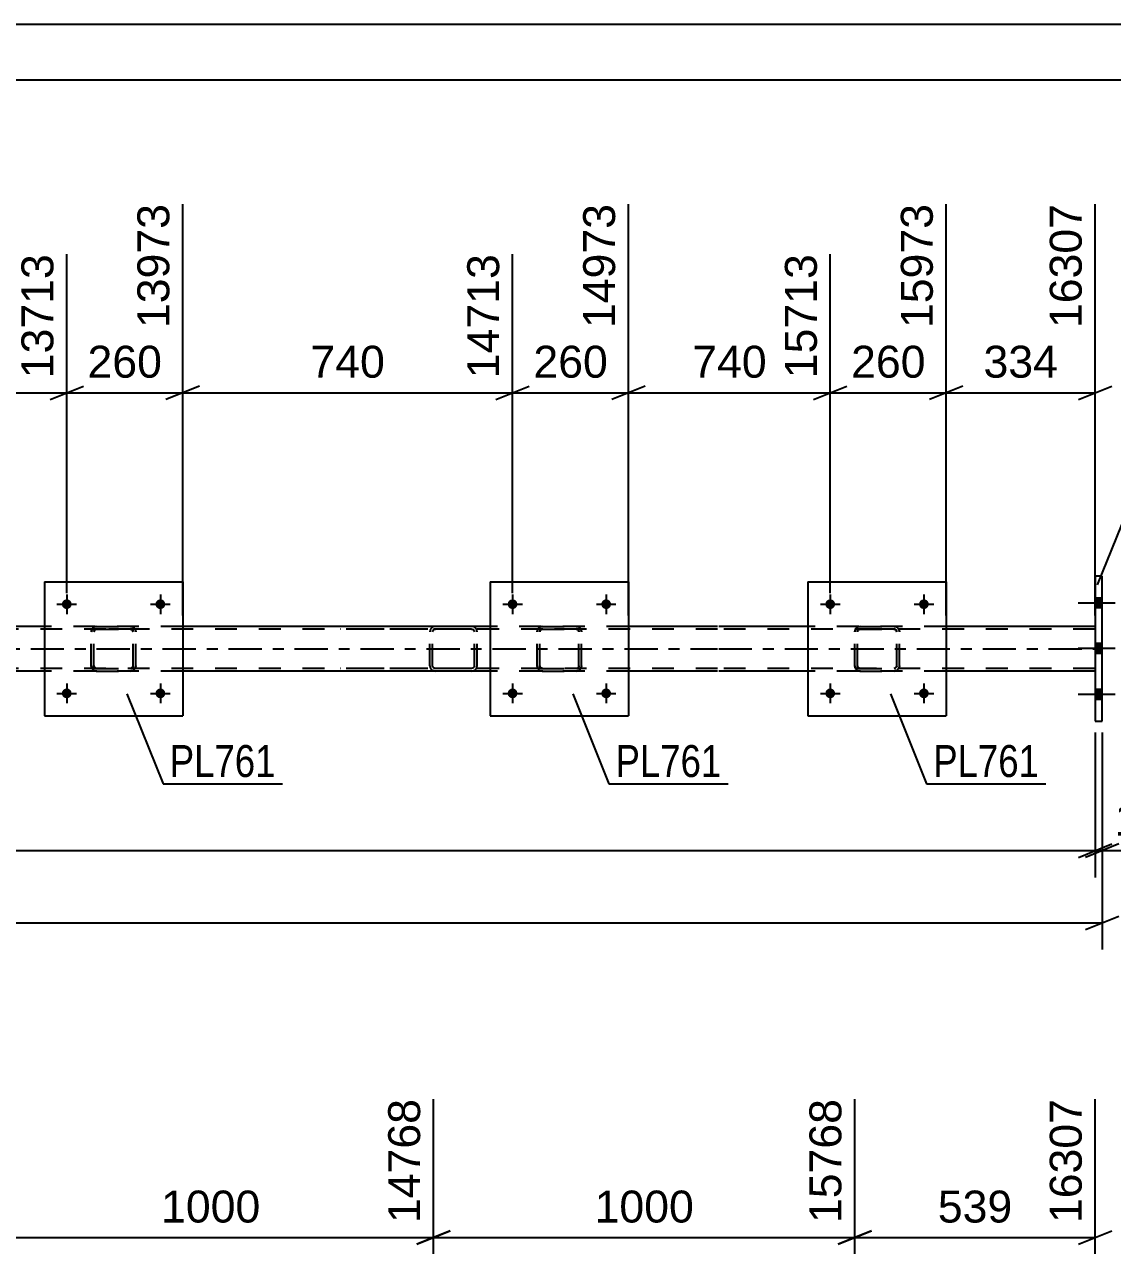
# Model space of a CAD drawing. Header units: millimetres. Extents: x 0 to 841, y 0 to 594.
# Drawn here: x 645.8 to 743.4, y 484.5 to 594 of the extents above; entities that cross this region are included whole.
import ezdxf

# ---------------------------------------------------------------- set-up
doc = ezdxf.new("R2010")
doc.units = ezdxf.units.MM
doc.linetypes.add('DXK_LINE_DOT2', pattern=[3.9198, 1.9599, -1.9599])
doc.linetypes.add('DXK_LINE_DOT3', pattern=[5.9187, 2.979, -0.9799, 0.9799, -0.9799])
doc.styles.add('Arial', font='ARIAL.TTF', dxfattribs={"height": 0.2})
doc.styles.add('Arial Narrow', font='ARIALN.TTF', dxfattribs={"height": 0.2})

# ---------------------------------------------------------------- blocks, each defined once
blk = doc.blocks.new('Unknown-318895945-1113')
at = {"color": 5, "linetype": 'Continuous'}
for p, q in [((841, 594), (0, 594)), ((836, 589), (5, 589))]:
    blk.add_line(p, q, dxfattribs=at)
blk = doc.blocks.new('Part-318895945-5121 - 5050')
at = {"color": 7, "linetype": 'DXK_LINE_DOT2'}
for p, q in [((691.81, 539.51), (691.85, 539.7)), ((691.85, 539.7), (691.81, 539.51)), ((691.81, 536.47), (691.81, 539.51)), ((692.07, 539.61), (692.05, 539.51)), ((692.05, 539.51), (692.07, 539.6)), ((692.05, 536.47), (692.05, 539.51)), ((692.07, 539.6), (692.12, 539.68)), ((692.12, 539.68), (692.07, 539.61)), ((692.11, 539.96), (692.29, 539.99)), ((692.29, 539.99), (692.11, 539.96)), ((692.2, 539.74), (692.12, 539.68)), ((692.12, 539.68), (692.2, 539.73)), ((692.2, 539.73), (692.29, 539.75)), ((692.29, 539.75), (692.2, 539.74)), ((692.29, 539.99), (695.33, 539.99)), ((692.29, 539.99), (692.29, 539.99)), ((692.29, 539.99), (695.33, 539.99)), ((692.29, 539.75), (695.33, 539.75)), ((692.29, 539.75), (692.29, 539.75)), ((695.33, 539.75), (692.29, 539.75)), ((695.33, 539.99), (695.33, 539.99)), ((695.33, 539.99), (695.52, 539.96)), ((695.52, 539.96), (695.33, 539.99)), ((695.33, 539.75), (695.33, 539.75)), ((695.33, 539.75), (695.43, 539.73)), ((695.43, 539.74), (695.33, 539.75)), ((695.5, 539.68), (695.43, 539.74)), ((695.43, 539.73), (695.5, 539.68)), ((695.5, 539.68), (695.56, 539.6)), ((695.56, 539.61), (695.5, 539.68)), ((695.57, 539.51), (695.56, 539.61)), ((695.56, 539.6), (695.57, 539.51)), ((695.57, 536.47), (695.57, 539.51)), ((695.78, 539.7), (695.81, 539.51)), ((695.81, 539.51), (695.78, 539.7)), ((695.81, 536.47), (695.81, 539.51)), ((691.85, 536.29), (691.81, 536.47)), ((691.81, 536.47), (691.85, 536.29)), ((692.07, 536.38), (692.05, 536.47)), ((692.05, 536.47), (692.07, 536.38)), ((692.12, 536.3), (692.07, 536.38)), ((692.07, 536.38), (692.12, 536.3)), ((692.29, 535.99), (692.11, 536.03)), ((692.11, 536.03), (692.29, 535.99)), ((692.2, 536.25), (692.12, 536.3)), ((692.12, 536.3), (692.2, 536.25)), ((692.29, 536.23), (692.2, 536.25)), ((692.2, 536.25), (692.29, 536.23)), ((692.29, 536.23), (695.33, 536.23)), ((692.29, 536.23), (692.29, 536.23)), ((692.29, 536.23), (695.33, 536.23)), ((692.29, 535.99), (695.33, 535.99)), ((692.29, 535.99), (692.29, 535.99)), ((692.29, 535.99), (695.33, 535.99)), ((695.43, 536.25), (695.33, 536.23)), ((695.33, 536.23), (695.43, 536.25)), ((695.33, 536.23), (695.33, 536.23)), ((695.52, 536.03), (695.33, 535.99)), ((695.33, 535.99), (695.52, 536.03)), ((695.33, 535.99), (695.33, 535.99)), ((695.5, 536.3), (695.43, 536.25)), ((695.43, 536.25), (695.5, 536.3)), ((695.56, 536.38), (695.5, 536.3)), ((695.5, 536.3), (695.56, 536.38)), ((695.57, 536.47), (695.56, 536.38)), ((695.56, 536.38), (695.57, 536.47)), ((695.81, 536.47), (695.78, 536.29)), ((695.78, 536.29), (695.81, 536.47))]:
    blk.add_line(p, q, dxfattribs=at)
at = {"color": 7, "linetype": 'DXK_LINE_DOT3'}
blk.add_line((693.81, 537.99), (693.81, 537.99), dxfattribs=at)
at = {"color": 7, "linetype": 'DXK_LINE_DOT2'}
for centre, start, end in [((692.29, 539.51), 112.5, 157.5), ((692.29, 539.51), 112.5, 157.5), ((695.33, 539.51), 22.5, 67.5), ((695.33, 539.51), 22.5, 67.5), ((692.29, 536.47), 202.5, 247.5), ((692.29, 536.47), 202.5, 247.5), ((695.33, 536.47), 292.5, 337.5), ((695.33, 536.47), 292.5, 337.5)]:
    blk.add_arc(centre, 0.48, start, end, dxfattribs=at)
blk = doc.blocks.new('Bolt-318895945-5133 - 5050')
at = {"linetype": 'Continuous'}
for points in [[(690.05, 541.99, -1), (689.17, 541.99, -1)], [(698.45, 541.99, -1), (697.57, 541.99, -1)]]:
    blk.add_hatch(color=1, dxfattribs=at).paths.add_polyline_path(points)
at = {"color": 1, "linetype": 'Continuous'}
for p, q in [((689.61, 542.87), (689.61, 541.11)), ((698.01, 542.87), (698.01, 541.11)), ((688.73, 541.99), (690.49, 541.99)), ((697.13, 541.99), (698.89, 541.99))]:
    blk.add_line(p, q, dxfattribs=at)
blk = doc.blocks.new('Bolt-318895945-5089 - 5050')
at = {"linetype": 'Continuous'}
for points in [[(742.51, 541.65), (742.51, 542.53), (741.87, 542.53), (741.87, 541.65)], [(742.51, 541.65), (742.51, 542.53), (741.87, 542.53), (741.87, 541.65)], [(742.51, 541.65), (742.51, 542.53), (741.87, 542.53), (741.87, 541.65)], [(742.51, 537.57), (742.51, 538.45), (741.87, 538.45), (741.87, 537.57)], [(742.51, 537.57), (742.51, 538.45), (741.87, 538.45), (741.87, 537.57)], [(742.51, 533.45), (742.51, 534.33), (741.87, 534.33), (741.87, 533.45)], [(742.51, 533.45), (742.51, 534.33), (741.87, 534.33), (741.87, 533.45)], [(742.51, 533.45), (742.51, 534.33), (741.87, 534.33), (741.87, 533.45)]]:
    blk.add_hatch(color=1, dxfattribs=at).paths.add_polyline_path(points)
at = {"color": 1, "linetype": 'Continuous'}
for p, q in [((742.51, 542.53), (741.87, 542.53)), ((742.51, 542.53), (741.87, 542.53)), ((742.51, 542.53), (741.87, 542.53)), ((743.67, 542.09), (740.35, 542.09)), ((743.67, 542.09), (740.35, 542.09)), ((743.67, 542.09), (740.35, 542.09)), ((742.51, 541.65), (741.87, 541.65)), ((742.51, 541.65), (741.87, 541.65)), ((742.51, 541.65), (741.87, 541.65)), ((743.67, 538.01), (740.35, 538.01)), ((743.67, 538.01), (740.35, 538.01)), ((742.51, 538.45), (741.87, 538.45)), ((742.51, 538.45), (741.87, 538.45)), ((742.51, 537.57), (741.87, 537.57)), ((742.51, 537.57), (741.87, 537.57)), ((743.67, 533.89), (740.35, 533.89)), ((743.67, 533.89), (740.35, 533.89)), ((743.67, 533.89), (740.35, 533.89)), ((742.51, 534.33), (741.87, 534.33)), ((742.51, 534.33), (741.87, 534.33)), ((742.51, 534.33), (741.87, 534.33)), ((742.51, 533.45), (741.87, 533.45)), ((742.51, 533.45), (741.87, 533.45)), ((742.51, 533.45), (741.87, 533.45))]:
    blk.add_line(p, q, dxfattribs=at)
blk = doc.blocks.new('Part-318895945-5135 - 5050')
at = {"color": 7, "linetype": 'DXK_LINE_DOT2'}
for p, q in [((651.82, 539.51), (651.86, 539.7)), ((651.86, 539.7), (651.82, 539.51)), ((651.82, 536.47), (651.82, 539.51)), ((652.08, 539.61), (652.06, 539.51)), ((652.06, 539.51), (652.08, 539.6)), ((652.06, 536.47), (652.06, 539.51)), ((652.08, 539.6), (652.13, 539.68)), ((652.13, 539.68), (652.08, 539.61)), ((652.12, 539.96), (652.3, 539.99)), ((652.3, 539.99), (652.12, 539.96)), ((652.21, 539.74), (652.13, 539.68)), ((652.13, 539.68), (652.21, 539.73)), ((652.21, 539.73), (652.3, 539.75)), ((652.3, 539.75), (652.21, 539.74)), ((652.3, 539.99), (655.34, 539.99)), ((652.3, 539.99), (652.3, 539.99)), ((652.3, 539.99), (655.34, 539.99)), ((652.3, 539.75), (655.34, 539.75)), ((652.3, 539.75), (652.3, 539.75)), ((655.34, 539.75), (652.3, 539.75)), ((655.34, 539.99), (655.34, 539.99)), ((655.34, 539.99), (655.52, 539.96)), ((655.52, 539.96), (655.34, 539.99)), ((655.34, 539.75), (655.34, 539.75)), ((655.34, 539.75), (655.43, 539.73)), ((655.43, 539.74), (655.34, 539.75)), ((655.51, 539.68), (655.43, 539.74)), ((655.43, 539.73), (655.51, 539.68)), ((655.51, 539.68), (655.56, 539.6)), ((655.56, 539.61), (655.51, 539.68)), ((655.58, 539.51), (655.56, 539.61)), ((655.56, 539.6), (655.58, 539.51)), ((655.58, 536.47), (655.58, 539.51)), ((655.78, 539.7), (655.82, 539.51)), ((655.82, 539.51), (655.78, 539.7)), ((655.82, 536.47), (655.82, 539.51)), ((651.86, 536.29), (651.82, 536.47)), ((651.82, 536.47), (651.86, 536.29)), ((652.08, 536.38), (652.06, 536.47)), ((652.06, 536.47), (652.08, 536.38)), ((652.13, 536.3), (652.08, 536.38)), ((652.08, 536.38), (652.13, 536.3)), ((652.3, 535.99), (652.12, 536.03)), ((652.12, 536.03), (652.3, 535.99)), ((652.21, 536.25), (652.13, 536.3)), ((652.13, 536.3), (652.21, 536.25)), ((652.3, 536.23), (652.21, 536.25)), ((652.21, 536.25), (652.3, 536.23)), ((652.3, 536.23), (655.34, 536.23)), ((652.3, 536.23), (652.3, 536.23)), ((652.3, 536.23), (655.34, 536.23)), ((652.3, 535.99), (655.34, 535.99)), ((652.3, 535.99), (652.3, 535.99)), ((652.3, 535.99), (655.34, 535.99)), ((655.43, 536.25), (655.34, 536.23)), ((655.34, 536.23), (655.43, 536.25)), ((655.34, 536.23), (655.34, 536.23)), ((655.52, 536.03), (655.34, 535.99)), ((655.34, 535.99), (655.52, 536.03)), ((655.34, 535.99), (655.34, 535.99)), ((655.51, 536.3), (655.43, 536.25)), ((655.43, 536.25), (655.51, 536.3)), ((655.56, 536.38), (655.51, 536.3)), ((655.51, 536.3), (655.56, 536.38)), ((655.58, 536.47), (655.56, 536.38)), ((655.56, 536.38), (655.58, 536.47)), ((655.82, 536.47), (655.78, 536.29)), ((655.78, 536.29), (655.82, 536.47))]:
    blk.add_line(p, q, dxfattribs=at)
at = {"color": 7, "linetype": 'DXK_LINE_DOT3'}
blk.add_line((653.82, 537.99), (653.82, 537.99), dxfattribs=at)
at = {"color": 7, "linetype": 'DXK_LINE_DOT2'}
for centre, start, end in [((652.3, 539.51), 112.5, 157.5), ((652.3, 539.51), 112.5, 157.5), ((655.34, 539.51), 22.5, 67.5), ((655.34, 539.51), 22.5, 67.5), ((652.3, 536.47), 202.5, 247.5), ((652.3, 536.47), 202.5, 247.5), ((655.34, 536.47), 292.5, 337.5), ((655.34, 536.47), 292.5, 337.5)]:
    blk.add_arc(centre, 0.48, start, end, dxfattribs=at)
blk = doc.blocks.new('Bolt-318895945-5128 - 5050')
at = {"linetype": 'Continuous'}
for points in [[(650.06, 533.99, -1), (649.18, 533.99, -1)], [(658.46, 533.99, -1), (657.58, 533.99, -1)]]:
    blk.add_hatch(color=1, dxfattribs=at).paths.add_polyline_path(points)
at = {"color": 1, "linetype": 'Continuous'}
for p, q in [((649.62, 534.87), (649.62, 533.11)), ((658.02, 534.87), (658.02, 533.11)), ((648.74, 533.99), (650.5, 533.99)), ((657.14, 533.99), (658.9, 533.99))]:
    blk.add_line(p, q, dxfattribs=at)
blk = doc.blocks.new('Bolt-318895945-5109 - 5050')
at = {"linetype": 'Continuous'}
for points in [[(650.06, 541.99, -1), (649.18, 541.99, -1)], [(658.46, 541.99, -1), (657.58, 541.99, -1)]]:
    blk.add_hatch(color=1, dxfattribs=at).paths.add_polyline_path(points)
at = {"color": 1, "linetype": 'Continuous'}
for p, q in [((649.62, 542.87), (649.62, 541.11)), ((658.02, 542.87), (658.02, 541.11)), ((648.74, 541.99), (650.5, 541.99)), ((657.14, 541.99), (658.9, 541.99))]:
    blk.add_line(p, q, dxfattribs=at)
blk = doc.blocks.new('Bolt-318895945-5131 - 5050')
at = {"linetype": 'Continuous'}
for points in [[(718.55, 541.99, -1), (717.67, 541.99, -1)], [(726.95, 541.99, -1), (726.07, 541.99, -1)]]:
    blk.add_hatch(color=1, dxfattribs=at).paths.add_polyline_path(points)
at = {"color": 1, "linetype": 'Continuous'}
for p, q in [((718.11, 542.87), (718.11, 541.11)), ((726.51, 542.87), (726.51, 541.11)), ((717.23, 541.99), (718.99, 541.99)), ((725.63, 541.99), (727.39, 541.99))]:
    blk.add_line(p, q, dxfattribs=at)
blk = doc.blocks.new('Part-318895945-5114 - 5050')
at = {"color": 2, "linetype": 'Continuous'}
for p, q in [((647.62, 543.99), (647.62, 531.99)), ((647.62, 543.99), (660.02, 543.99)), ((660.02, 543.99), (660.02, 531.99)), ((647.62, 531.99), (660.02, 531.99))]:
    blk.add_line(p, q, dxfattribs=at)
blk = doc.blocks.new('Part-318895945-5115 - 5050')
at = {"color": 7, "linetype": 'DXK_LINE_DOT2'}
for p, q in [((720.31, 539.51), (720.35, 539.7)), ((720.35, 539.7), (720.31, 539.51)), ((720.31, 536.47), (720.31, 539.51)), ((720.57, 539.61), (720.55, 539.51)), ((720.55, 539.51), (720.57, 539.6)), ((720.55, 536.47), (720.55, 539.51)), ((720.57, 539.6), (720.62, 539.68)), ((720.62, 539.68), (720.57, 539.61)), ((720.61, 539.96), (720.79, 539.99)), ((720.79, 539.99), (720.61, 539.96)), ((720.7, 539.74), (720.62, 539.68)), ((720.62, 539.68), (720.7, 539.73)), ((720.7, 539.73), (720.79, 539.75)), ((720.79, 539.75), (720.7, 539.74)), ((720.79, 539.99), (723.83, 539.99)), ((720.79, 539.99), (720.79, 539.99)), ((720.79, 539.99), (723.83, 539.99)), ((720.79, 539.75), (723.83, 539.75)), ((720.79, 539.75), (720.79, 539.75)), ((723.83, 539.75), (720.79, 539.75)), ((723.83, 539.99), (723.83, 539.99)), ((723.83, 539.99), (724.02, 539.96)), ((724.02, 539.96), (723.83, 539.99)), ((723.83, 539.75), (723.83, 539.75)), ((723.83, 539.75), (723.93, 539.73)), ((723.93, 539.74), (723.83, 539.75)), ((724, 539.68), (723.93, 539.74)), ((723.93, 539.73), (724, 539.68)), ((724, 539.68), (724.06, 539.6)), ((724.06, 539.61), (724, 539.68)), ((724.07, 539.51), (724.06, 539.61)), ((724.06, 539.6), (724.07, 539.51)), ((724.07, 536.47), (724.07, 539.51)), ((724.28, 539.7), (724.31, 539.51)), ((724.31, 539.51), (724.28, 539.7)), ((724.31, 536.47), (724.31, 539.51)), ((720.35, 536.29), (720.31, 536.47)), ((720.31, 536.47), (720.35, 536.29)), ((720.57, 536.38), (720.55, 536.47)), ((720.55, 536.47), (720.57, 536.38)), ((720.62, 536.3), (720.57, 536.38)), ((720.57, 536.38), (720.62, 536.3)), ((720.79, 535.99), (720.61, 536.03)), ((720.61, 536.03), (720.79, 535.99)), ((720.7, 536.25), (720.62, 536.3)), ((720.62, 536.3), (720.7, 536.25)), ((720.79, 536.23), (720.7, 536.25)), ((720.7, 536.25), (720.79, 536.23)), ((720.79, 536.23), (723.83, 536.23)), ((720.79, 536.23), (720.79, 536.23)), ((720.79, 536.23), (723.83, 536.23)), ((720.79, 535.99), (723.83, 535.99)), ((720.79, 535.99), (720.79, 535.99)), ((720.79, 535.99), (723.83, 535.99)), ((723.93, 536.25), (723.83, 536.23)), ((723.83, 536.23), (723.93, 536.25)), ((723.83, 536.23), (723.83, 536.23)), ((724.02, 536.03), (723.83, 535.99)), ((723.83, 535.99), (724.02, 536.03)), ((723.83, 535.99), (723.83, 535.99)), ((724, 536.3), (723.93, 536.25)), ((723.93, 536.25), (724, 536.3)), ((724.06, 536.38), (724, 536.3)), ((724, 536.3), (724.06, 536.38)), ((724.07, 536.47), (724.06, 536.38)), ((724.06, 536.38), (724.07, 536.47)), ((724.31, 536.47), (724.28, 536.29)), ((724.28, 536.29), (724.31, 536.47))]:
    blk.add_line(p, q, dxfattribs=at)
at = {"color": 7, "linetype": 'DXK_LINE_DOT3'}
blk.add_line((722.31, 537.99), (722.31, 537.99), dxfattribs=at)
at = {"color": 7, "linetype": 'DXK_LINE_DOT2'}
for centre, start, end in [((720.79, 539.51), 112.5, 157.5), ((720.79, 539.51), 112.5, 157.5), ((723.83, 539.51), 22.5, 67.5), ((723.83, 539.51), 22.5, 67.5), ((720.79, 536.47), 202.5, 247.5), ((720.79, 536.47), 202.5, 247.5), ((723.83, 536.47), 292.5, 337.5), ((723.83, 536.47), 292.5, 337.5)]:
    blk.add_arc(centre, 0.48, start, end, dxfattribs=at)
blk = doc.blocks.new('Part-318895945-5120 - 5050')
at = {"color": 2, "linetype": 'Continuous'}
for p, q in [((716.11, 543.99), (716.11, 531.99)), ((716.11, 543.99), (728.51, 543.99)), ((728.51, 543.99), (728.51, 531.99)), ((716.11, 531.99), (728.51, 531.99))]:
    blk.add_line(p, q, dxfattribs=at)
blk = doc.blocks.new('Bolt-318895945-5130 - 5050')
at = {"linetype": 'Continuous'}
for points in [[(718.55, 533.99, -1), (717.67, 533.99, -1)], [(726.95, 533.99, -1), (726.07, 533.99, -1)]]:
    blk.add_hatch(color=1, dxfattribs=at).paths.add_polyline_path(points)
at = {"color": 1, "linetype": 'Continuous'}
for p, q in [((718.11, 534.87), (718.11, 533.11)), ((726.51, 534.87), (726.51, 533.11)), ((717.23, 533.99), (718.99, 533.99)), ((725.63, 533.99), (727.39, 533.99))]:
    blk.add_line(p, q, dxfattribs=at)
blk = doc.blocks.new('Bolt-318895945-5132 - 5050')
at = {"linetype": 'Continuous'}
for points in [[(690.05, 533.99, -1), (689.17, 533.99, -1)], [(698.45, 533.99, -1), (697.57, 533.99, -1)]]:
    blk.add_hatch(color=1, dxfattribs=at).paths.add_polyline_path(points)
at = {"color": 1, "linetype": 'Continuous'}
for p, q in [((689.61, 534.87), (689.61, 533.11)), ((698.01, 534.87), (698.01, 533.11)), ((688.73, 533.99), (690.49, 533.99)), ((697.13, 533.99), (698.89, 533.99))]:
    blk.add_line(p, q, dxfattribs=at)
blk = doc.blocks.new('Part-318895945-5154 - 5050')
at = {"color": 7, "linetype": 'DXK_LINE_DOT2'}
for p, q in [((708.01, 539.75), (119.62, 539.75)), ((660.02, 539.99), (647.62, 539.99)), ((700.01, 539.99), (687.61, 539.99)), ((741.87, 539.75), (708.11, 539.75)), ((728.51, 539.99), (716.11, 539.99)), ((741.87, 539.99), (741.87, 535.99)), ((708.01, 536.23), (119.62, 536.23)), ((660.02, 535.99), (647.62, 535.99)), ((700.01, 535.99), (687.61, 535.99)), ((741.87, 536.23), (708.11, 536.23)), ((728.51, 535.99), (716.11, 535.99))]:
    blk.add_line(p, q, dxfattribs=at)
at = {"color": 2, "linetype": 'Continuous'}
for p, q in [((647.62, 539.99), (620.01, 539.99)), ((687.61, 539.99), (660.02, 539.99)), ((708.01, 539.99), (700.01, 539.99)), ((716.11, 539.99), (708.11, 539.99)), ((741.87, 539.99), (728.51, 539.99)), ((647.62, 535.99), (620.01, 535.99)), ((687.61, 535.99), (660.02, 535.99)), ((708.01, 535.99), (700.01, 535.99)), ((716.11, 535.99), (708.11, 535.99)), ((741.87, 535.99), (728.51, 535.99))]:
    blk.add_line(p, q, dxfattribs=at)
at = {"color": 7, "linetype": 'DXK_LINE_DOT3'}
for p, q in [((119.62, 537.99), (708.01, 537.99)), ((708.11, 537.99), (741.87, 537.99))]:
    blk.add_line(p, q, dxfattribs=at)
blk = doc.blocks.new('Part-318895945-5204 - 5050')
at = {"color": 2, "linetype": 'Continuous'}
for p, q in [((687.61, 543.99), (687.61, 531.99)), ((687.61, 543.99), (700.01, 543.99)), ((700.01, 543.99), (700.01, 531.99)), ((687.61, 531.99), (700.01, 531.99))]:
    blk.add_line(p, q, dxfattribs=at)
blk = doc.blocks.new('Part-318895945-5252 - 5050')
at = {"color": 7, "linetype": 'DXK_LINE_DOT2'}
for p, q in [((685.93, 539.99), (674.16, 539.99)), ((685.93, 539.75), (674.16, 539.75)), ((682.22, 539.7), (682.19, 539.51)), ((682.19, 536.47), (682.19, 539.51)), ((682.44, 539.51), (682.46, 539.61)), ((682.44, 536.47), (682.44, 539.51)), ((682.46, 539.61), (682.52, 539.68)), ((682.7, 539.99), (682.5, 539.96)), ((682.52, 539.68), (682.6, 539.74)), ((682.6, 539.74), (682.7, 539.75)), ((686.13, 539.96), (685.93, 539.99)), ((685.93, 539.75), (686.03, 539.74)), ((686.03, 539.74), (686.11, 539.68)), ((686.11, 539.68), (686.17, 539.61)), ((686.17, 539.61), (686.19, 539.51)), ((686.19, 536.47), (686.19, 539.51)), ((686.44, 539.51), (686.4, 539.7)), ((686.44, 536.47), (686.44, 539.51)), ((685.93, 536.23), (674.16, 536.23)), ((685.93, 535.99), (674.16, 535.99)), ((682.19, 536.47), (682.22, 536.29)), ((682.46, 536.38), (682.44, 536.47)), ((682.52, 536.3), (682.46, 536.38)), ((682.5, 536.03), (682.7, 535.99)), ((682.6, 536.25), (682.52, 536.3)), ((682.7, 536.23), (682.6, 536.25)), ((686.03, 536.25), (685.93, 536.23)), ((685.93, 535.99), (686.13, 536.03)), ((686.11, 536.3), (686.03, 536.25)), ((686.17, 536.38), (686.11, 536.3)), ((686.19, 536.47), (686.17, 536.38)), ((686.4, 536.29), (686.44, 536.47))]:
    blk.add_line(p, q, dxfattribs=at)
for centre, start, end in [((682.68, 539.49), 110.7583, 155.68), ((685.95, 539.49), 24.32, 69.2417), ((682.68, 536.49), 204.32, 249.2417), ((685.95, 536.49), 290.7583, 335.68)]:
    blk.add_arc(centre, 0.496, start, end, dxfattribs=at)
blk = doc.blocks.new('Part-318895945-5272 - 5050')
at = {"color": 2, "linetype": 'Continuous'}
for p, q in [((742.51, 544.49), (741.87, 544.49)), ((741.87, 544.49), (741.87, 531.49)), ((742.51, 531.49), (742.51, 544.49)), ((741.87, 531.49), (742.51, 531.49))]:
    blk.add_line(p, q, dxfattribs=at)
blk = doc.blocks.new('StraightDimension-318895945-4554 - 3712')
at = {"color": 7, "linetype": 'Continuous'}
for p, q in [((720.31, 450.57), (720.31, 497.59)), ((741.87, 435.92), (741.87, 497.59)), ((721.81, 485.77), (718.81, 484.57)), ((740.37, 484.57), (743.37, 485.77)), ((720.31, 485.17), (741.87, 485.17))]:
    blk.add_line(p, q, dxfattribs=at)
at = {"color": 0}
blk.add_wipeout([(735.03, 485.92), (735.03, 490.12), (727.16, 490.12), (727.16, 485.92)], dxfattribs=at)
at = {"color": 3, "style": 'Arial'}
blk.add_text('539', height=2.865, dxfattribs=at).set_placement((727.76, 486.52))
at = {"color": 0, "linetype": 'Continuous'}
blk.add_wipeout([(741.27, 498.19), (737.07, 498.19), (737.07, 485.87), (741.27, 485.87)], dxfattribs=at)
at = {"color": 3, "linetype": 'Continuous', "style": 'Arial'}
blk.add_text('16307', height=2.865, rotation=90.0002, dxfattribs=at).set_placement((740.67, 486.47))
blk = doc.blocks.new('StraightDimension-318895945-4538 - 3712')
at = {"color": 7, "linetype": 'Continuous'}
for p, q in [((642.53, 450.57), (642.53, 497.59)), ((682.52, 450.57), (682.52, 497.59)), ((644.03, 485.77), (641.03, 484.57)), ((681.02, 484.57), (684.02, 485.77)), ((642.53, 485.17), (682.52, 485.17))]:
    blk.add_line(p, q, dxfattribs=at)
at = {"color": 0}
blk.add_wipeout([(667.57, 485.92), (667.57, 490.12), (657.48, 490.12), (657.48, 485.92)], dxfattribs=at)
at = {"color": 3, "style": 'Arial'}
blk.add_text('1000', height=2.865, dxfattribs=at).set_placement((658.08, 486.52))
at = {"color": 0, "linetype": 'Continuous'}
blk.add_wipeout([(681.92, 498.19), (677.72, 498.19), (677.72, 485.87), (681.92, 485.87)], dxfattribs=at)
at = {"color": 3, "linetype": 'Continuous', "style": 'Arial'}
blk.add_text('14768', height=2.865, rotation=90.0002, dxfattribs=at).set_placement((681.32, 486.47))
blk = doc.blocks.new('StraightDimension-318895945-4546 - 3712')
at = {"color": 7, "linetype": 'Continuous'}
for p, q in [((682.52, 450.57), (682.52, 497.59)), ((720.31, 450.57), (720.31, 497.59)), ((684.02, 485.77), (681.02, 484.57)), ((718.81, 484.57), (721.81, 485.77)), ((682.52, 485.17), (720.31, 485.17))]:
    blk.add_line(p, q, dxfattribs=at)
at = {"color": 0}
blk.add_wipeout([(706.47, 485.92), (706.47, 490.12), (696.37, 490.12), (696.37, 485.92)], dxfattribs=at)
at = {"color": 3, "style": 'Arial'}
blk.add_text('1000', height=2.865, dxfattribs=at).set_placement((696.97, 486.52))
at = {"color": 0, "linetype": 'Continuous'}
blk.add_wipeout([(719.71, 498.19), (715.51, 498.19), (715.51, 485.87), (719.71, 485.87)], dxfattribs=at)
at = {"color": 3, "linetype": 'Continuous', "style": 'Arial'}
blk.add_text('15768', height=2.865, rotation=90.0002, dxfattribs=at).set_placement((719.11, 486.47))
blk = doc.blocks.new('StraightDimension-318895945-5307 - 5050')
at = {"color": 7, "linetype": 'Continuous'}
for p, q in [((741.87, 530.49), (741.87, 517.48)), ((740.37, 519.28), (743.37, 520.48)), ((111, 519.88), (741.87, 519.88))]:
    blk.add_line(p, q, dxfattribs=at)
blk = doc.blocks.new('StraightDimension-318895945-5317 - 5050')
at = {"color": 7, "linetype": 'Continuous'}
for p, q in [((741.87, 530.49), (741.87, 517.48)), ((742.51, 530.49), (742.51, 517.48)), ((740.37, 519.28), (743.37, 520.48)), ((744.01, 520.48), (741.01, 519.28)), ((741.87, 519.88), (742.51, 519.88)), ((742.51, 519.88), (749.21, 519.88)), ((742.51, 519.88), (749.21, 519.88))]:
    blk.add_line(p, q, dxfattribs=at)
at = {"color": 0}
blk.add_wipeout([(748.68, 520.63), (748.68, 524.83), (743.03, 524.83), (743.03, 520.63)], dxfattribs=at)
at = {"color": 3, "style": 'Arial'}
blk.add_text('16', height=2.865, dxfattribs=at).set_placement((743.63, 521.23))
blk = doc.blocks.new('StraightDimension-318895945-5328 - 5050')
at = {"color": 7, "linetype": 'Continuous'}
for p, q in [((742.51, 530.49), (742.51, 511.01)), ((741.01, 512.81), (744.01, 514.01)), ((110.36, 513.41), (742.51, 513.41))]:
    blk.add_line(p, q, dxfattribs=at)
blk = doc.blocks.new('StraightDimension-318895945-5943 - 5050')
at = {"color": 7, "linetype": 'Continuous'}
for p, q in [((620.01, 540.99), (620.01, 577.88)), ((649.62, 542.99), (649.62, 573.38)), ((621.51, 561.56), (618.51, 560.36)), ((620.01, 560.96), (649.62, 560.96)), ((648.12, 560.36), (651.12, 561.56))]:
    blk.add_line(p, q, dxfattribs=at)
at = {"color": 0}
blk.add_wipeout([(638.75, 561.71), (638.75, 565.91), (630.88, 565.91), (630.88, 561.71)], dxfattribs=at)
at = {"color": 3, "style": 'Arial'}
blk.add_text('740', height=2.865, dxfattribs=at).set_placement((631.48, 562.31))
at = {"color": 0, "linetype": 'Continuous'}
blk.add_wipeout([(649.02, 573.98), (644.82, 573.98), (644.82, 561.66), (649.02, 561.66)], dxfattribs=at)
at = {"color": 3, "linetype": 'Continuous', "style": 'Arial'}
blk.add_text('13713', height=2.865, rotation=90.0002, dxfattribs=at).set_placement((648.42, 562.26))
blk = doc.blocks.new('StraightDimension-318895945-5963 - 5050')
at = {"color": 7, "linetype": 'Continuous'}
for p, q in [((660.02, 540.99), (660.02, 577.88)), ((649.62, 542.99), (649.62, 573.38)), ((648.12, 560.36), (651.12, 561.56)), ((649.62, 560.96), (660.02, 560.96)), ((661.52, 561.56), (658.52, 560.36))]:
    blk.add_line(p, q, dxfattribs=at)
at = {"color": 0}
blk.add_wipeout([(658.75, 561.71), (658.75, 565.91), (650.88, 565.91), (650.88, 561.71)], dxfattribs=at)
at = {"color": 3, "style": 'Arial'}
blk.add_text('260', height=2.865, dxfattribs=at).set_placement((651.48, 562.31))
at = {"color": 0, "linetype": 'Continuous'}
blk.add_wipeout([(659.42, 578.48), (655.22, 578.48), (655.22, 566.16), (659.42, 566.16)], dxfattribs=at)
at = {"color": 3, "linetype": 'Continuous', "style": 'Arial'}
blk.add_text('13973', height=2.865, rotation=90.0002, dxfattribs=at).set_placement((658.82, 566.76))
blk = doc.blocks.new('StraightDimension-318895945-5983 - 5050')
at = {"color": 7, "linetype": 'Continuous'}
for p, q in [((660.02, 540.99), (660.02, 577.88)), ((689.61, 542.99), (689.61, 573.38)), ((661.52, 561.56), (658.52, 560.36)), ((660.02, 560.96), (689.61, 560.96)), ((688.11, 560.36), (691.11, 561.56))]:
    blk.add_line(p, q, dxfattribs=at)
at = {"color": 0}
blk.add_wipeout([(678.75, 561.71), (678.75, 565.91), (670.88, 565.91), (670.88, 561.71)], dxfattribs=at)
at = {"color": 3, "style": 'Arial'}
blk.add_text('740', height=2.865, dxfattribs=at).set_placement((671.48, 562.31))
at = {"color": 0, "linetype": 'Continuous'}
blk.add_wipeout([(689.01, 573.98), (684.81, 573.98), (684.81, 561.66), (689.01, 561.66)], dxfattribs=at)
at = {"color": 3, "linetype": 'Continuous', "style": 'Arial'}
blk.add_text('14713', height=2.865, rotation=90.0002, dxfattribs=at).set_placement((688.41, 562.26))
blk = doc.blocks.new('StraightDimension-318895945-6003 - 5050')
at = {"color": 7, "linetype": 'Continuous'}
for p, q in [((700.01, 540.99), (700.01, 577.88)), ((689.61, 542.99), (689.61, 573.38)), ((688.11, 560.36), (691.11, 561.56)), ((689.61, 560.96), (700.01, 560.96)), ((701.51, 561.56), (698.51, 560.36))]:
    blk.add_line(p, q, dxfattribs=at)
at = {"color": 0}
blk.add_wipeout([(698.75, 561.71), (698.75, 565.91), (690.88, 565.91), (690.88, 561.71)], dxfattribs=at)
at = {"color": 3, "style": 'Arial'}
blk.add_text('260', height=2.865, dxfattribs=at).set_placement((691.48, 562.31))
at = {"color": 0, "linetype": 'Continuous'}
blk.add_wipeout([(699.41, 578.48), (695.21, 578.48), (695.21, 566.16), (699.41, 566.16)], dxfattribs=at)
at = {"color": 3, "linetype": 'Continuous', "style": 'Arial'}
blk.add_text('14973', height=2.865, rotation=90.0002, dxfattribs=at).set_placement((698.81, 566.76))
blk = doc.blocks.new('StraightDimension-318895945-6023 - 5050')
at = {"color": 7, "linetype": 'Continuous'}
for p, q in [((700.01, 540.99), (700.01, 577.88)), ((718.11, 542.99), (718.11, 573.38)), ((701.51, 561.56), (698.51, 560.36)), ((700.01, 560.96), (718.11, 560.96)), ((716.61, 560.36), (719.61, 561.56))]:
    blk.add_line(p, q, dxfattribs=at)
at = {"color": 0}
blk.add_wipeout([(713, 561.71), (713, 565.91), (705.13, 565.91), (705.13, 561.71)], dxfattribs=at)
at = {"color": 3, "style": 'Arial'}
blk.add_text('740', height=2.865, dxfattribs=at).set_placement((705.73, 562.31))
at = {"color": 0, "linetype": 'Continuous'}
blk.add_wipeout([(717.51, 573.98), (713.31, 573.98), (713.31, 561.66), (717.51, 561.66)], dxfattribs=at)
at = {"color": 3, "linetype": 'Continuous', "style": 'Arial'}
blk.add_text('15713', height=2.865, rotation=90.0002, dxfattribs=at).set_placement((716.91, 562.26))
blk = doc.blocks.new('StraightDimension-318895945-6043 - 5050')
at = {"color": 7, "linetype": 'Continuous'}
for p, q in [((728.51, 540.99), (728.51, 577.88)), ((718.11, 542.99), (718.11, 573.38)), ((716.61, 560.36), (719.61, 561.56)), ((718.11, 560.96), (728.51, 560.96)), ((730.01, 561.56), (727.01, 560.36))]:
    blk.add_line(p, q, dxfattribs=at)
at = {"color": 0}
blk.add_wipeout([(727.25, 561.71), (727.25, 565.91), (719.38, 565.91), (719.38, 561.71)], dxfattribs=at)
at = {"color": 3, "style": 'Arial'}
blk.add_text('260', height=2.865, dxfattribs=at).set_placement((719.98, 562.31))
at = {"color": 0, "linetype": 'Continuous'}
blk.add_wipeout([(727.91, 578.48), (723.71, 578.48), (723.71, 566.16), (727.91, 566.16)], dxfattribs=at)
at = {"color": 3, "linetype": 'Continuous', "style": 'Arial'}
blk.add_text('15973', height=2.865, rotation=90.0002, dxfattribs=at).set_placement((727.31, 566.76))
blk = doc.blocks.new('StraightDimension-318895945-6059 - 5050')
at = {"color": 7, "linetype": 'Continuous'}
for p, q in [((728.51, 540.99), (728.51, 577.88)), ((741.87, 540.99), (741.87, 577.88)), ((730.01, 561.56), (727.01, 560.36)), ((728.51, 560.96), (741.87, 560.96)), ((740.37, 560.36), (743.37, 561.56))]:
    blk.add_line(p, q, dxfattribs=at)
at = {"color": 0}
blk.add_wipeout([(739.13, 561.71), (739.13, 565.91), (731.26, 565.91), (731.26, 561.71)], dxfattribs=at)
at = {"color": 3, "style": 'Arial'}
blk.add_text('334', height=2.865, dxfattribs=at).set_placement((731.86, 562.31))
at = {"color": 0, "linetype": 'Continuous'}
blk.add_wipeout([(741.27, 578.48), (737.07, 578.48), (737.07, 566.16), (741.27, 566.16)], dxfattribs=at)
at = {"color": 3, "linetype": 'Continuous', "style": 'Arial'}
blk.add_text('16307', height=2.865, rotation=90.0002, dxfattribs=at).set_placement((740.67, 566.76))
blk = doc.blocks.new('Mark-318895945-5110 - 5050')
at = {"color": 30, "linetype": 'Continuous'}
for p, q in [((655.01, 533.96), (658.26, 525.89)), ((658.26, 525.89), (668.96, 525.89))]:
    blk.add_line(p, q, dxfattribs=at)
at = {"color": 0}
blk.add_wipeout([(668.36, 526.49), (668.36, 529.49), (658.86, 529.49), (658.86, 526.49)], dxfattribs=at)
blk.add_wipeout([(668.36, 526.49), (668.36, 529.49), (658.86, 529.49), (658.86, 526.49)], dxfattribs=at)
at = {"color": 3, "style": 'Arial Narrow'}
blk.add_text('PL761', height=2.863, dxfattribs=at).set_placement((658.86, 526.49))
blk = doc.blocks.new('Mark-318895945-5116 - 5050')
at = {"color": 30, "linetype": 'Continuous'}
for p, q in [((723.51, 533.96), (726.75, 525.89)), ((726.75, 525.89), (737.46, 525.89))]:
    blk.add_line(p, q, dxfattribs=at)
at = {"color": 0}
blk.add_wipeout([(736.86, 526.49), (736.86, 529.49), (727.35, 529.49), (727.35, 526.49)], dxfattribs=at)
blk.add_wipeout([(736.86, 526.49), (736.86, 529.49), (727.35, 529.49), (727.35, 526.49)], dxfattribs=at)
at = {"color": 3, "style": 'Arial Narrow'}
blk.add_text('PL761', height=2.863, dxfattribs=at).set_placement((727.35, 526.49))
blk = doc.blocks.new('Mark-318895945-5200 - 5050')
at = {"color": 30, "linetype": 'Continuous'}
for p, q in [((695.01, 533.96), (698.25, 525.89)), ((698.25, 525.89), (708.96, 525.89))]:
    blk.add_line(p, q, dxfattribs=at)
at = {"color": 0}
blk.add_wipeout([(708.36, 526.49), (708.36, 529.49), (698.85, 529.49), (698.85, 526.49)], dxfattribs=at)
blk.add_wipeout([(708.36, 526.49), (708.36, 529.49), (698.85, 529.49), (698.85, 526.49)], dxfattribs=at)
at = {"color": 3, "style": 'Arial Narrow'}
blk.add_text('PL761', height=2.863, dxfattribs=at).set_placement((698.85, 526.49))
blk = doc.blocks.new('Mark-318895945-5268 - 5050')
at = {"color": 30, "linetype": 'Continuous'}
for p, q in [((742.1, 543.74), (745.99, 553.39)), ((745.99, 553.39), (755.23, 553.39))]:
    blk.add_line(p, q, dxfattribs=at)
at = {"color": 0}
blk.add_wipeout([(754.63, 553.99), (754.63, 556.99), (746.59, 556.99), (746.59, 553.99)], dxfattribs=at)
blk.add_wipeout([(754.63, 553.99), (754.63, 556.99), (746.59, 556.99), (746.59, 553.99)], dxfattribs=at)
at = {"color": 3, "style": 'Arial Narrow'}
blk.add_text('SP19', height=2.863, dxfattribs=at).set_placement((746.59, 553.99))

msp = doc.modelspace()

# ---------------------------------------------------------------- block references
for name in ['Unknown-318895945-1113', 'Part-318895945-5272 - 5050', 'Part-318895945-5114 - 5050', 'Part-318895945-5204 - 5050', 'Part-318895945-5120 - 5050', 'Bolt-318895945-5109 - 5050', 'Bolt-318895945-5133 - 5050', 'Bolt-318895945-5131 - 5050', 'Bolt-318895945-5089 - 5050', 'Part-318895945-5154 - 5050', 'Part-318895945-5135 - 5050', 'Part-318895945-5252 - 5050', 'Part-318895945-5121 - 5050', 'Part-318895945-5115 - 5050', 'Bolt-318895945-5128 - 5050', 'Bolt-318895945-5132 - 5050', 'Bolt-318895945-5130 - 5050']:
    msp.add_blockref(name, (0, 0))

# ---------------------------------------------------------------- next in the draw order: block references
for name in ['StraightDimension-318895945-5943 - 5050', 'StraightDimension-318895945-5307 - 5050', 'StraightDimension-318895945-4538 - 3712', 'StraightDimension-318895945-4554 - 3712']:
    msp.add_blockref(name, (0, 0))

# ---------------------------------------------------------------- next in the draw order: block references
for name in ['StraightDimension-318895945-5963 - 5050', 'StraightDimension-318895945-5317 - 5050', 'StraightDimension-318895945-4546 - 3712']:
    msp.add_blockref(name, (0, 0))

# ---------------------------------------------------------------- next in the draw order: block references
for name in ['StraightDimension-318895945-5983 - 5050', 'StraightDimension-318895945-5328 - 5050']:
    msp.add_blockref(name, (0, 0))

# ---------------------------------------------------------------- next in the draw order: block references
for name in ['StraightDimension-318895945-6003 - 5050', 'Mark-318895945-5110 - 5050', 'Mark-318895945-5200 - 5050', 'Mark-318895945-5116 - 5050']:
    msp.add_blockref(name, (0, 0))

# ---------------------------------------------------------------- next in the draw order: block references
msp.add_blockref('StraightDimension-318895945-6023 - 5050', (0, 0))

# ---------------------------------------------------------------- next in the draw order: block references
msp.add_blockref('StraightDimension-318895945-6043 - 5050', (0, 0))

# ---------------------------------------------------------------- next in the draw order: block references
msp.add_blockref('StraightDimension-318895945-6059 - 5050', (0, 0))

# ---------------------------------------------------------------- next in the draw order: block references
msp.add_blockref('Mark-318895945-5268 - 5050', (0, 0))

doc.saveas('drawing.dxf')
